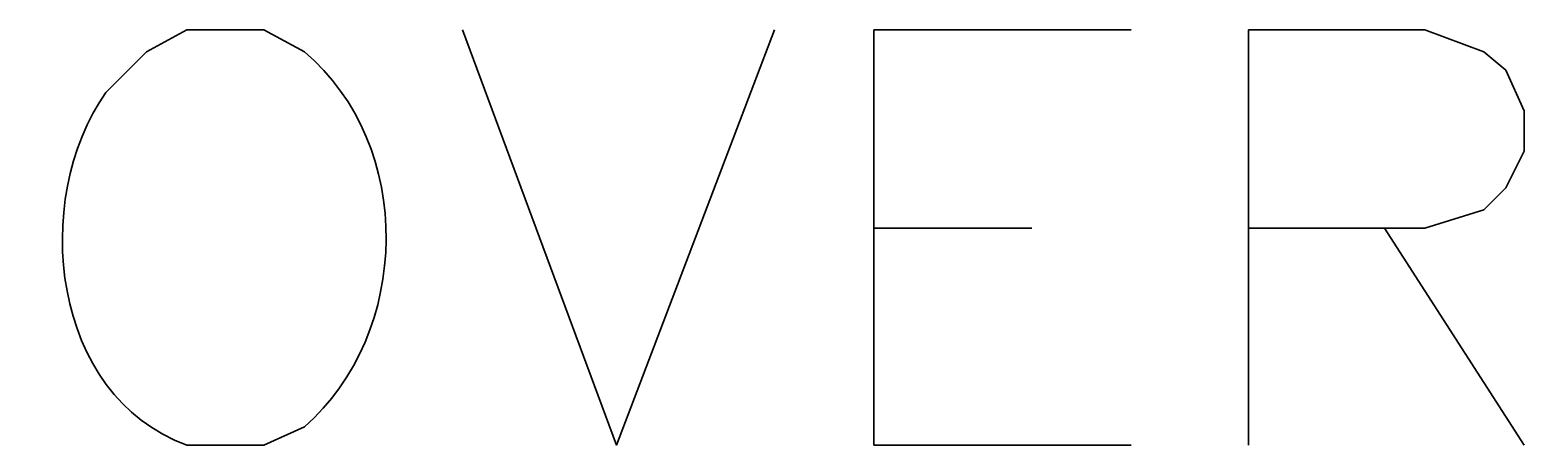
# Model space of a CAD drawing. Header units: inches. Extents: x 5 to 516, y -193 to 129.
# Drawn here: x 444.593 to 446.401, y 57.263 to 57.765 of the extents above; entities that cross this region are included whole.
import ezdxf

# ---------------------------------------------------------------- set-up
doc = ezdxf.new("R2010")
doc.units = ezdxf.units.IN
doc.header["$MEASUREMENT"] = 0
doc.layers.add('PDF9_Geometry', color=7, linetype='Continuous')

msp = doc.modelspace()

# ---------------------------------------------------------------- linework, layer by layer
at = {"layer": 'PDF9_Geometry', "lineweight": 35}
for points in [[(444.9250678, 57.7383342), (444.8761789, 57.7650009), (444.7828456, 57.7650009), (444.7339567, 57.7383342), (444.6850678, 57.6894454)], [(445.1161789, 57.7650009), (445.3028455, 57.2627787), (445.4939566, 57.7650009)], [(445.9250656, 57.2627856), (445.6139545, 57.2627856), (445.6139545, 57.7650078), (445.9250656, 57.7650078)], [(446.0672874, 57.2627856), (446.0672874, 57.7650078), (446.2806207, 57.7650078), (446.3517318, 57.7383411), (446.3783985, 57.7161189), (446.4006207, 57.66723), (446.4006207, 57.6183411), (446.3783985, 57.5738967), (446.3517318, 57.54723), (446.2806207, 57.5250078), (446.0672874, 57.5250078)], [(445.6139545, 57.5250016), (445.8050656, 57.5250016)], [(446.2317342, 57.5250016), (446.4006231, 57.2627794)], [(444.7828456, 57.2627787), (444.8761789, 57.2627787), (444.9250678, 57.2850009)]]:
    msp.add_lwpolyline(points, dxfattribs=at)
for points in [[(444.9250678, 57.2850009), (445.054327, 57.3972231), (445.0594381, 57.6254454), (444.9250678, 57.7383342)], [(444.6850678, 57.6894454), (444.5929937, 57.5582602), (444.6189197, 57.3221861), (444.7828456, 57.2627787)]]:
    msp.add_open_spline(points, degree=3, dxfattribs=at)

doc.saveas('drawing.dxf')
